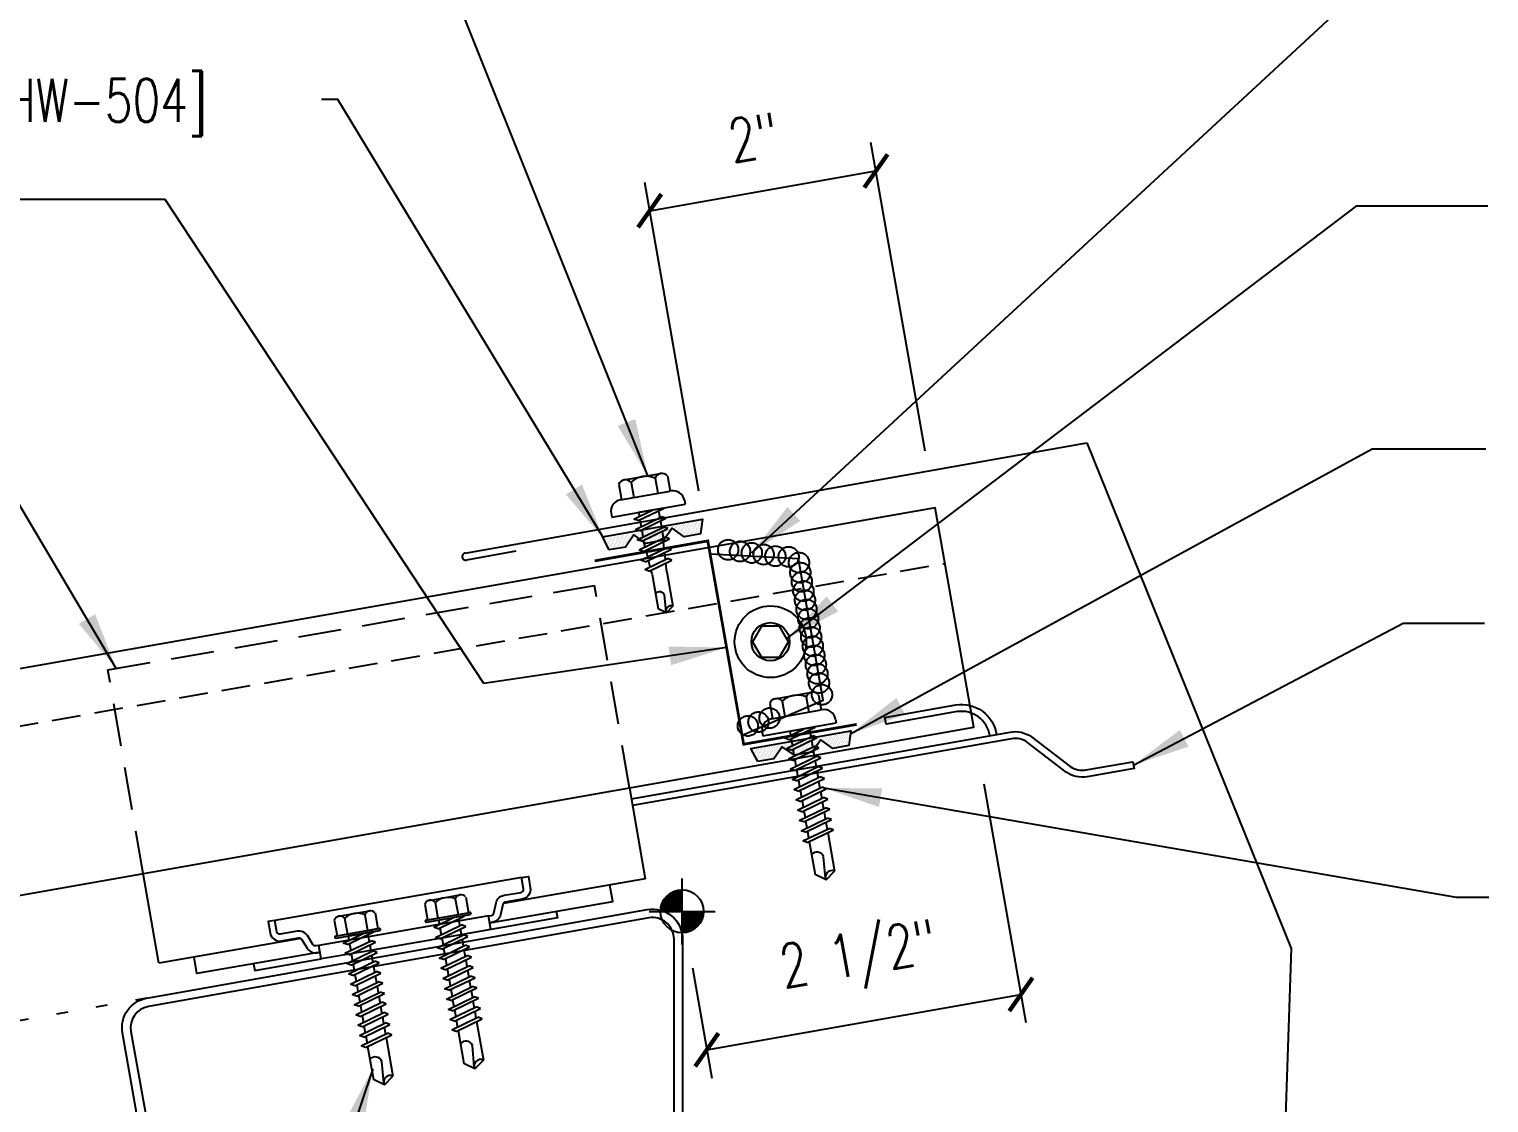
# Model space of a CAD drawing. Header units: inches. Extents: x 7.6 to 44.6, y 5.8 to 47.6.
# Drawn here: x 18.19 to 30.9, y 22.86 to 32.21 of the extents above; entities that cross this region are included whole.
import ezdxf

# ---------------------------------------------------------------- set-up
doc = ezdxf.new("R2010")
doc.units = ezdxf.units.IN
doc.header["$MEASUREMENT"] = 0
for name, pattern in [('CENTER2', [1.125, 0.75, -0.125, 0.125, -0.125]), ('DOT', [0.25, 0, -0.25]), ('HIDDEN2', [0.1875, 0.125, -0.0625])]:
    doc.linetypes.add(name, pattern=pattern)
for name, color, linetype in [('clip', 5, 'Continuous'), ('CLO', 3, 'Continuous'), ('DIM', 2, 'Continuous'), ('FASTENER', 9, 'Continuous'), ('PANEL', 11, 'Continuous'), ('SEALANT', 253, 'CENTER2'), ('SECTION', 11, 'Continuous'), ('STLA', 10, 'Continuous'), ('TAPE', 8, 'Continuous'), ('TEXT', 2, 'Continuous'), ('TRIM', 6, 'Continuous')]:
    doc.layers.add(name, color=color, linetype=linetype)
doc.styles.add('TEXT', font='SIMPLEX', dxfattribs={"width": 0.75, "height": 6})
doc.styles.add('TEXT1', font='ROMANS.shx', dxfattribs={"width": 0.75, "height": 0.375})
doc.dimstyles.new('DETAIL', dxfattribs={"dimscale": 4, "dimtxt": 0.375, "dimasz": 0.0625, "dimexe": 0.0625, "dimexo": 0.125, "dimgap": 0.0625, "dimtad": 1, "dimdec": 4, "dimzin": 3, "dimdsep": 46, "dimlunit": 4, "dimtxsty": 'TEXT1', "dimblk": 'ARCHTICK', "dimcen": 0.0625, "dimclrd": 7, "dimclre": 7, "dimclrt": 2, "dimadec": 0, "dimazin": 0, "dimtfac": 0.59375, "dimtdec": 4, "dimtmove": 0, "dimatfit": 3, "dimfxl": 0, "dimfrac": 2, "dimtolj": 1, "dimtzin": 3, "dimarcsym": 0})
doc.dimstyles.new('DETAIL$7', dxfattribs={"dimscale": 4, "dimtxt": 6, "dimasz": 0.125, "dimexe": 0.0625, "dimexo": 0.125, "dimgap": 0.0625, "dimtad": 1, "dimdec": 5, "dimzin": 3, "dimdsep": 46, "dimlunit": 4, "dimtxsty": 'TEXT', "dimblk": 'ARCHTICK', "dimcen": 0.0625, "dimclrd": 7, "dimclre": 7, "dimclrt": 2, "dimadec": 0, "dimazin": 0, "dimtfac": 0.666667, "dimtdec": 5, "dimtmove": 0, "dimatfit": 3, "dimfxl": 0, "dimfrac": 2, "dimtolj": 1, "dimtzin": 3, "dimarcsym": 0})

# ---------------------------------------------------------------- blocks, each defined once
blk = doc.blocks.new('MB_DW4')
at = {"layer": 'FASTENER'}
for p, q in [((-0.217, 0.305), (-0.217, 0.171)), ((-0.163, 0.337), (0.159, 0.337)), ((-0.108, 0.305), (-0.108, 0.171)), ((0.105, 0.305), (0.105, 0.171)), ((0.214, 0.305), (0.214, 0.171)), ((-0.226, 0.171), (0.214, 0.171)), ((-0.326, 0.071), (-0.326, 0.037)), ((-0.326, 0.037), (0.322, 0.037)), ((-0.141, -0.014), (0.037, 0.037)), ((-0.105, -0.034), (0.137, 0.035)), ((-0.088, 0.037), (-0.088, 0.001)), ((-0.088, 0.037), (0.085, 0.037)), ((0.085, 0.037), (0.134, 0.037)), ((0.085, 0.02), (0.085, -0.041)), ((0.137, 0.035), (0.134, 0.037)), ((0.322, 0.071), (0.322, 0.037)), ((-0.105, -0.034), (-0.141, -0.014)), ((-0.141, -0.105), (0.102, -0.036)), ((-0.105, -0.125), (-0.141, -0.105)), ((-0.141, -0.196), (0.102, -0.127)), ((-0.105, -0.125), (0.137, -0.056)), ((-0.088, -0.029), (-0.088, -0.09)), ((-0.088, -0.12), (-0.088, -0.181)), ((0.085, -0.071), (0.085, -0.131)), ((0.137, -0.056), (0.102, -0.036)), ((0.137, -0.147), (0.102, -0.127)), ((-0.105, -0.216), (-0.141, -0.196)), ((-0.141, -0.287), (0.102, -0.217)), ((-0.105, -0.216), (0.137, -0.147)), ((-0.105, -0.307), (0.137, -0.238)), ((-0.084, -0.27), (-0.088, -0.211)), ((0.077, -0.315), (0.082, -0.253)), ((0.084, -0.223), (0.085, -0.211)), ((0.085, -0.162), (0.085, -0.211)), ((0.137, -0.238), (0.102, -0.217)), ((-0.105, -0.307), (-0.141, -0.287)), ((-0.141, -0.378), (0.102, -0.308)), ((-0.105, -0.398), (-0.141, -0.378)), ((-0.105, -0.398), (0.137, -0.328)), ((-0.078, -0.36), (-0.082, -0.3)), ((0.071, -0.408), (0.075, -0.346)), ((0.137, -0.328), (0.102, -0.308)), ((-0.122, -0.463), (0.089, -0.403)), ((-0.086, -0.483), (-0.122, -0.463)), ((-0.086, -0.483), (0.124, -0.423)), ((-0.071, -0.449), (-0.075, -0.389)), ((-0.066, -0.516), (-0.069, -0.478)), ((0.063, -0.515), (0.068, -0.439)), ((0.124, -0.423), (0.089, -0.403)), ((-0.066, -0.516), (-0.066, -0.82)), ((0.063, -0.516), (0.063, -0.82)), ((-0.003, -0.854), (0.009, -0.714)), ((-0.002, -0.866), (-0.066, -0.82)), ((-0.002, -0.866), (0.063, -0.82))]:
    blk.add_line(p, q, dxfattribs=at)
for centre, radius, start, end in [((-0.163, 0.274), 0.0628, 29.8754, 150.1246), ((-0.002, 0.141), 0.196, 56.9974, 123.0026), ((0.159, 0.274), 0.0628, 29.8754, 150.1246), ((-0.226, 0.071), 0.1, 90, 180), ((0.222, 0.071), 0.1, 0, 90), ((0.073, -0.516), 0.01, 175.9484, 180), ((-0.036, -0.723), 0.0461, 11.1445, 130.906), ((0.039, -0.855), 0.0422, 55.4585, 194.8454)]:
    blk.add_arc(centre, radius, start, end, dxfattribs=at)
blk = doc.blocks.new('*X2')
at = {"color": 0}
for p, q in [((-0.434, 0.135), (-0.434, 0.135)), ((-0.422, 0.141), (-0.422, 0.141)), ((-0.422, 0.129), (-0.422, 0.129)), ((-0.41, 0.135), (-0.41, 0.135)), ((-0.398, 0.141), (-0.398, 0.141)), ((-0.398, 0.129), (-0.398, 0.129)), ((-0.387, 0.135), (-0.387, 0.135)), ((-0.375, 0.141), (-0.375, 0.141)), ((-0.375, 0.129), (-0.375, 0.129)), ((-0.363, 0.135), (-0.363, 0.135)), ((-0.352, 0.141), (-0.352, 0.141)), ((-0.352, 0.129), (-0.352, 0.129)), ((-0.34, 0.135), (-0.34, 0.135)), ((-0.328, 0.141), (-0.328, 0.141)), ((-0.328, 0.129), (-0.328, 0.129)), ((-0.316, 0.135), (-0.316, 0.135)), ((-0.305, 0.141), (-0.305, 0.141)), ((-0.305, 0.129), (-0.305, 0.129)), ((-0.293, 0.135), (-0.293, 0.135)), ((-0.281, 0.141), (-0.281, 0.141)), ((-0.281, 0.129), (-0.281, 0.129)), ((-0.27, 0.135), (-0.27, 0.135)), ((-0.258, 0.141), (-0.258, 0.141)), ((-0.258, 0.129), (-0.258, 0.129)), ((-0.246, 0.135), (-0.246, 0.135)), ((-0.234, 0.141), (-0.234, 0.141)), ((-0.234, 0.129), (-0.234, 0.129)), ((-0.223, 0.135), (-0.223, 0.135)), ((-0.211, 0.141), (-0.211, 0.141)), ((-0.211, 0.129), (-0.211, 0.129)), ((-0.199, 0.135), (-0.199, 0.135)), ((-0.188, 0.141), (-0.188, 0.141)), ((-0.188, 0.129), (-0.188, 0.129)), ((-0.176, 0.135), (-0.176, 0.135)), ((-0.164, 0.141), (-0.164, 0.141)), ((-0.164, 0.129), (-0.164, 0.129)), ((-0.152, 0.135), (-0.152, 0.135)), ((-0.141, 0.141), (-0.141, 0.141)), ((-0.141, 0.129), (-0.141, 0.129)), ((-0.129, 0.135), (-0.129, 0.135)), ((-0.117, 0.141), (-0.117, 0.141)), ((-0.117, 0.129), (-0.117, 0.129)), ((-0.105, 0.135), (-0.105, 0.135)), ((-0.094, 0.141), (-0.094, 0.141)), ((-0.094, 0.129), (-0.094, 0.129)), ((-0.082, 0.135), (-0.082, 0.135)), ((-0.07, 0.141), (-0.07, 0.141)), ((-0.07, 0.129), (-0.07, 0.129)), ((-0.059, 0.135), (-0.059, 0.135)), ((-0.047, 0.141), (-0.047, 0.141)), ((-0.047, 0.129), (-0.047, 0.129)), ((-0.035, 0.135), (-0.035, 0.135)), ((-0.023, 0.141), (-0.023, 0.141)), ((-0.023, 0.129), (-0.023, 0.129)), ((-0.012, 0.135), (-0.012, 0.135)), ((0, 0.141), (0, 0.141)), ((0, 0.129), (0, 0.129)), ((0.012, 0.135), (0.012, 0.135)), ((0.023, 0.141), (0.023, 0.141)), ((0.023, 0.129), (0.023, 0.129)), ((0.035, 0.135), (0.035, 0.135)), ((0.047, 0.141), (0.047, 0.141)), ((0.047, 0.129), (0.047, 0.129)), ((0.059, 0.135), (0.059, 0.135)), ((0.07, 0.141), (0.07, 0.141)), ((0.07, 0.129), (0.07, 0.129)), ((0.082, 0.135), (0.082, 0.135)), ((0.094, 0.141), (0.094, 0.141)), ((0.094, 0.129), (0.094, 0.129)), ((0.105, 0.135), (0.105, 0.135)), ((0.117, 0.141), (0.117, 0.141)), ((0.117, 0.129), (0.117, 0.129)), ((0.129, 0.135), (0.129, 0.135)), ((0.141, 0.141), (0.141, 0.141)), ((0.141, 0.129), (0.141, 0.129)), ((0.152, 0.135), (0.152, 0.135)), ((0.164, 0.141), (0.164, 0.141)), ((0.164, 0.129), (0.164, 0.129)), ((0.176, 0.135), (0.176, 0.135)), ((0.188, 0.141), (0.188, 0.141)), ((0.188, 0.129), (0.188, 0.129)), ((0.199, 0.135), (0.199, 0.135)), ((0.211, 0.141), (0.211, 0.141)), ((0.211, 0.129), (0.211, 0.129)), ((0.223, 0.135), (0.223, 0.135)), ((0.234, 0.141), (0.234, 0.141)), ((0.234, 0.129), (0.234, 0.129)), ((0.246, 0.135), (0.246, 0.135)), ((0.258, 0.141), (0.258, 0.141)), ((0.258, 0.129), (0.258, 0.129)), ((0.27, 0.135), (0.27, 0.135)), ((0.281, 0.141), (0.281, 0.141)), ((0.281, 0.129), (0.281, 0.129)), ((0.293, 0.135), (0.293, 0.135)), ((0.305, 0.141), (0.305, 0.141)), ((0.305, 0.129), (0.305, 0.129)), ((0.316, 0.135), (0.316, 0.135)), ((0.328, 0.141), (0.328, 0.141)), ((0.328, 0.129), (0.328, 0.129)), ((0.34, 0.135), (0.34, 0.135)), ((0.352, 0.141), (0.352, 0.141)), ((0.352, 0.129), (0.352, 0.129)), ((0.363, 0.135), (0.363, 0.135)), ((0.375, 0.141), (0.375, 0.141)), ((0.375, 0.129), (0.375, 0.129)), ((0.387, 0.135), (0.387, 0.135)), ((0.398, 0.141), (0.398, 0.141)), ((0.398, 0.129), (0.398, 0.129)), ((0.41, 0.135), (0.41, 0.135)), ((0.422, 0.141), (0.422, 0.141)), ((0.422, 0.129), (0.422, 0.129)), ((0.434, 0.135), (0.434, 0.135)), ((-0.434, 0.123), (-0.434, 0.123)), ((-0.422, 0.117), (-0.422, 0.117)), ((-0.422, 0.105), (-0.422, 0.105)), ((-0.422, 0.094), (-0.422, 0.094)), ((-0.422, 0.082), (-0.422, 0.082)), ((-0.41, 0.123), (-0.41, 0.123)), ((-0.41, 0.111), (-0.41, 0.111)), ((-0.41, 0.1), (-0.41, 0.1)), ((-0.41, 0.088), (-0.41, 0.088)), ((-0.41, 0.076), (-0.41, 0.076)), ((-0.41, 0.064), (-0.41, 0.064)), ((-0.41, 0.053), (-0.41, 0.053)), ((-0.41, 0.041), (-0.41, 0.041)), ((-0.398, 0.117), (-0.398, 0.117)), ((-0.398, 0.105), (-0.398, 0.105)), ((-0.398, 0.094), (-0.398, 0.094)), ((-0.398, 0.082), (-0.398, 0.082)), ((-0.398, 0.07), (-0.398, 0.07)), ((-0.398, 0.059), (-0.398, 0.059)), ((-0.398, 0.047), (-0.398, 0.047)), ((-0.398, 0.035), (-0.398, 0.035)), ((-0.398, 0.023), (-0.398, 0.023)), ((-0.387, 0.123), (-0.387, 0.123)), ((-0.387, 0.111), (-0.387, 0.111)), ((-0.387, 0.1), (-0.387, 0.1)), ((-0.387, 0.088), (-0.387, 0.088)), ((-0.387, 0.076), (-0.387, 0.076)), ((-0.387, 0.064), (-0.387, 0.064)), ((-0.387, 0.053), (-0.387, 0.053)), ((-0.387, 0.041), (-0.387, 0.041)), ((-0.387, 0.029), (-0.387, 0.029)), ((-0.375, 0.117), (-0.375, 0.117)), ((-0.375, 0.105), (-0.375, 0.105)), ((-0.375, 0.094), (-0.375, 0.094)), ((-0.375, 0.082), (-0.375, 0.082)), ((-0.375, 0.07), (-0.375, 0.07)), ((-0.375, 0.059), (-0.375, 0.059)), ((-0.375, 0.047), (-0.375, 0.047)), ((-0.375, 0.035), (-0.375, 0.035)), ((-0.375, 0.023), (-0.375, 0.023)), ((-0.363, 0.123), (-0.363, 0.123)), ((-0.363, 0.111), (-0.363, 0.111)), ((-0.363, 0.1), (-0.363, 0.1)), ((-0.363, 0.088), (-0.363, 0.088)), ((-0.363, 0.076), (-0.363, 0.076)), ((-0.363, 0.064), (-0.363, 0.064)), ((-0.363, 0.053), (-0.363, 0.053)), ((-0.363, 0.041), (-0.363, 0.041)), ((-0.363, 0.029), (-0.363, 0.029)), ((-0.352, 0.117), (-0.352, 0.117)), ((-0.352, 0.105), (-0.352, 0.105)), ((-0.352, 0.094), (-0.352, 0.094)), ((-0.352, 0.082), (-0.352, 0.082)), ((-0.352, 0.07), (-0.352, 0.07)), ((-0.352, 0.059), (-0.352, 0.059)), ((-0.352, 0.047), (-0.352, 0.047)), ((-0.352, 0.035), (-0.352, 0.035)), ((-0.352, 0.023), (-0.352, 0.023)), ((-0.34, 0.123), (-0.34, 0.123)), ((-0.34, 0.111), (-0.34, 0.111)), ((-0.34, 0.1), (-0.34, 0.1)), ((-0.34, 0.088), (-0.34, 0.088)), ((-0.34, 0.076), (-0.34, 0.076)), ((-0.34, 0.064), (-0.34, 0.064)), ((-0.34, 0.053), (-0.34, 0.053)), ((-0.34, 0.041), (-0.34, 0.041)), ((-0.34, 0.029), (-0.34, 0.029)), ((-0.328, 0.117), (-0.328, 0.117)), ((-0.328, 0.105), (-0.328, 0.105)), ((-0.328, 0.094), (-0.328, 0.094)), ((-0.328, 0.082), (-0.328, 0.082)), ((-0.328, 0.07), (-0.328, 0.07)), ((-0.328, 0.059), (-0.328, 0.059)), ((-0.328, 0.047), (-0.328, 0.047)), ((-0.328, 0.035), (-0.328, 0.035)), ((-0.328, 0.023), (-0.328, 0.023)), ((-0.316, 0.123), (-0.316, 0.123)), ((-0.316, 0.111), (-0.316, 0.111)), ((-0.316, 0.1), (-0.316, 0.1)), ((-0.316, 0.088), (-0.316, 0.088)), ((-0.316, 0.076), (-0.316, 0.076)), ((-0.316, 0.064), (-0.316, 0.064)), ((-0.316, 0.053), (-0.316, 0.053)), ((-0.316, 0.041), (-0.316, 0.041)), ((-0.316, 0.029), (-0.316, 0.029)), ((-0.305, 0.117), (-0.305, 0.117)), ((-0.305, 0.105), (-0.305, 0.105)), ((-0.305, 0.094), (-0.305, 0.094)), ((-0.305, 0.082), (-0.305, 0.082)), ((-0.305, 0.07), (-0.305, 0.07)), ((-0.305, 0.059), (-0.305, 0.059)), ((-0.305, 0.047), (-0.305, 0.047)), ((-0.305, 0.035), (-0.305, 0.035)), ((-0.305, 0.023), (-0.305, 0.023)), ((-0.293, 0.123), (-0.293, 0.123)), ((-0.293, 0.111), (-0.293, 0.111)), ((-0.293, 0.1), (-0.293, 0.1)), ((-0.293, 0.088), (-0.293, 0.088)), ((-0.293, 0.076), (-0.293, 0.076)), ((-0.293, 0.064), (-0.293, 0.064)), ((-0.293, 0.053), (-0.293, 0.053)), ((-0.293, 0.041), (-0.293, 0.041)), ((-0.293, 0.029), (-0.293, 0.029)), ((-0.281, 0.117), (-0.281, 0.117)), ((-0.281, 0.105), (-0.281, 0.105)), ((-0.281, 0.094), (-0.281, 0.094)), ((-0.281, 0.082), (-0.281, 0.082)), ((-0.281, 0.07), (-0.281, 0.07)), ((-0.281, 0.059), (-0.281, 0.059)), ((-0.281, 0.047), (-0.281, 0.047)), ((-0.281, 0.035), (-0.281, 0.035)), ((-0.281, 0.023), (-0.281, 0.023)), ((-0.27, 0.123), (-0.27, 0.123)), ((-0.27, 0.111), (-0.27, 0.111)), ((-0.27, 0.1), (-0.27, 0.1)), ((-0.27, 0.088), (-0.27, 0.088)), ((-0.27, 0.076), (-0.27, 0.076)), ((-0.27, 0.064), (-0.27, 0.064)), ((-0.27, 0.053), (-0.27, 0.053)), ((-0.27, 0.041), (-0.27, 0.041)), ((-0.27, 0.029), (-0.27, 0.029)), ((-0.258, 0.117), (-0.258, 0.117)), ((-0.258, 0.105), (-0.258, 0.105)), ((-0.258, 0.094), (-0.258, 0.094)), ((-0.258, 0.082), (-0.258, 0.082)), ((-0.258, 0.07), (-0.258, 0.07)), ((-0.258, 0.059), (-0.258, 0.059)), ((-0.258, 0.047), (-0.258, 0.047)), ((-0.258, 0.035), (-0.258, 0.035)), ((-0.258, 0.023), (-0.258, 0.023)), ((-0.246, 0.123), (-0.246, 0.123)), ((-0.246, 0.111), (-0.246, 0.111)), ((-0.246, 0.1), (-0.246, 0.1)), ((-0.246, 0.088), (-0.246, 0.088)), ((-0.246, 0.076), (-0.246, 0.076)), ((-0.246, 0.064), (-0.246, 0.064)), ((-0.246, 0.053), (-0.246, 0.053)), ((-0.246, 0.041), (-0.246, 0.041)), ((-0.234, 0.117), (-0.234, 0.117)), ((-0.234, 0.105), (-0.234, 0.105)), ((-0.234, 0.094), (-0.234, 0.094)), ((-0.234, 0.082), (-0.234, 0.082)), ((-0.234, 0.07), (-0.234, 0.07)), ((-0.234, 0.059), (-0.234, 0.059)), ((-0.234, 0.047), (-0.234, 0.047)), ((-0.223, 0.123), (-0.223, 0.123)), ((-0.223, 0.111), (-0.223, 0.111)), ((-0.223, 0.1), (-0.223, 0.1)), ((-0.223, 0.088), (-0.223, 0.088)), ((-0.223, 0.076), (-0.223, 0.076)), ((-0.223, 0.064), (-0.223, 0.064)), ((-0.211, 0.117), (-0.211, 0.117)), ((-0.211, 0.105), (-0.211, 0.105)), ((-0.211, 0.094), (-0.211, 0.094)), ((-0.211, 0.082), (-0.211, 0.082)), ((-0.211, 0.07), (-0.211, 0.07)), ((-0.199, 0.123), (-0.199, 0.123)), ((-0.199, 0.111), (-0.199, 0.111)), ((-0.199, 0.1), (-0.199, 0.1)), ((-0.199, 0.088), (-0.199, 0.088)), ((-0.188, 0.117), (-0.188, 0.117)), ((-0.188, 0.105), (-0.188, 0.105)), ((-0.188, 0.094), (-0.188, 0.094)), ((-0.176, 0.123), (-0.176, 0.123)), ((-0.176, 0.111), (-0.176, 0.111)), ((-0.164, 0.117), (-0.164, 0.117)), ((-0.164, 0.105), (-0.164, 0.105)), ((-0.152, 0.123), (-0.152, 0.123)), ((-0.152, 0.111), (-0.152, 0.111)), ((-0.152, 0.1), (-0.152, 0.1)), ((-0.141, 0.117), (-0.141, 0.117)), ((-0.141, 0.105), (-0.141, 0.105)), ((-0.141, 0.094), (-0.141, 0.094)), ((-0.141, 0.082), (-0.141, 0.082)), ((-0.129, 0.123), (-0.129, 0.123)), ((-0.129, 0.111), (-0.129, 0.111)), ((-0.129, 0.1), (-0.129, 0.1)), ((-0.129, 0.088), (-0.129, 0.088)), ((-0.129, 0.076), (-0.129, 0.076)), ((-0.117, 0.117), (-0.117, 0.117)), ((-0.117, 0.105), (-0.117, 0.105)), ((-0.117, 0.094), (-0.117, 0.094)), ((-0.117, 0.082), (-0.117, 0.082)), ((-0.117, 0.07), (-0.117, 0.07)), ((-0.117, 0.059), (-0.117, 0.059)), ((-0.105, 0.123), (-0.105, 0.123)), ((-0.105, 0.111), (-0.105, 0.111)), ((-0.105, 0.1), (-0.105, 0.1)), ((-0.105, 0.088), (-0.105, 0.088)), ((-0.105, 0.076), (-0.105, 0.076)), ((-0.105, 0.064), (-0.105, 0.064)), ((-0.105, 0.053), (-0.105, 0.053)), ((-0.094, 0.117), (-0.094, 0.117)), ((-0.094, 0.105), (-0.094, 0.105)), ((-0.094, 0.094), (-0.094, 0.094)), ((-0.094, 0.082), (-0.094, 0.082)), ((-0.094, 0.07), (-0.094, 0.07)), ((-0.094, 0.059), (-0.094, 0.059)), ((-0.094, 0.047), (-0.094, 0.047)), ((-0.094, 0.035), (-0.094, 0.035)), ((-0.082, 0.123), (-0.082, 0.123)), ((-0.082, 0.111), (-0.082, 0.111)), ((-0.082, 0.1), (-0.082, 0.1)), ((-0.082, 0.088), (-0.082, 0.088)), ((-0.082, 0.076), (-0.082, 0.076)), ((-0.082, 0.064), (-0.082, 0.064)), ((-0.082, 0.053), (-0.082, 0.053)), ((-0.082, 0.041), (-0.082, 0.041)), ((-0.082, 0.029), (-0.082, 0.029)), ((-0.07, 0.117), (-0.07, 0.117)), ((-0.07, 0.105), (-0.07, 0.105)), ((-0.07, 0.094), (-0.07, 0.094)), ((-0.07, 0.082), (-0.07, 0.082)), ((-0.07, 0.07), (-0.07, 0.07)), ((-0.07, 0.059), (-0.07, 0.059)), ((-0.07, 0.047), (-0.07, 0.047)), ((-0.07, 0.035), (-0.07, 0.035)), ((-0.07, 0.023), (-0.07, 0.023)), ((-0.059, 0.123), (-0.059, 0.123)), ((-0.059, 0.111), (-0.059, 0.111)), ((-0.059, 0.1), (-0.059, 0.1)), ((-0.059, 0.088), (-0.059, 0.088)), ((-0.059, 0.076), (-0.059, 0.076)), ((-0.059, 0.064), (-0.059, 0.064)), ((-0.059, 0.053), (-0.059, 0.053)), ((-0.059, 0.041), (-0.059, 0.041)), ((-0.059, 0.029), (-0.059, 0.029)), ((-0.047, 0.117), (-0.047, 0.117)), ((-0.047, 0.105), (-0.047, 0.105)), ((-0.047, 0.094), (-0.047, 0.094)), ((-0.047, 0.082), (-0.047, 0.082)), ((-0.047, 0.07), (-0.047, 0.07)), ((-0.047, 0.059), (-0.047, 0.059)), ((-0.047, 0.047), (-0.047, 0.047)), ((-0.047, 0.035), (-0.047, 0.035)), ((-0.047, 0.023), (-0.047, 0.023)), ((-0.035, 0.123), (-0.035, 0.123)), ((-0.035, 0.111), (-0.035, 0.111)), ((-0.035, 0.1), (-0.035, 0.1)), ((-0.035, 0.088), (-0.035, 0.088)), ((-0.035, 0.076), (-0.035, 0.076)), ((-0.035, 0.064), (-0.035, 0.064)), ((-0.035, 0.053), (-0.035, 0.053)), ((-0.035, 0.041), (-0.035, 0.041)), ((-0.035, 0.029), (-0.035, 0.029)), ((-0.023, 0.117), (-0.023, 0.117)), ((-0.023, 0.105), (-0.023, 0.105)), ((-0.023, 0.094), (-0.023, 0.094)), ((-0.023, 0.082), (-0.023, 0.082)), ((-0.023, 0.07), (-0.023, 0.07)), ((-0.023, 0.059), (-0.023, 0.059)), ((-0.023, 0.047), (-0.023, 0.047)), ((-0.023, 0.035), (-0.023, 0.035)), ((-0.023, 0.023), (-0.023, 0.023)), ((-0.012, 0.123), (-0.012, 0.123)), ((-0.012, 0.111), (-0.012, 0.111)), ((-0.012, 0.1), (-0.012, 0.1)), ((-0.012, 0.088), (-0.012, 0.088)), ((-0.012, 0.076), (-0.012, 0.076)), ((-0.012, 0.064), (-0.012, 0.064)), ((-0.012, 0.053), (-0.012, 0.053)), ((-0.012, 0.041), (-0.012, 0.041)), ((-0.012, 0.029), (-0.012, 0.029)), ((0, 0.117), (0, 0.117)), ((0, 0.105), (0, 0.105)), ((0, 0.094), (0, 0.094)), ((0, 0.082), (0, 0.082)), ((0, 0.07), (0, 0.07)), ((0, 0.059), (0, 0.059)), ((0, 0.047), (0, 0.047)), ((0, 0.035), (0, 0.035)), ((0, 0.023), (0, 0.023)), ((0.012, 0.123), (0.012, 0.123)), ((0.012, 0.111), (0.012, 0.111)), ((0.012, 0.1), (0.012, 0.1)), ((0.012, 0.088), (0.012, 0.088)), ((0.012, 0.076), (0.012, 0.076)), ((0.012, 0.064), (0.012, 0.064)), ((0.012, 0.053), (0.012, 0.053)), ((0.012, 0.041), (0.012, 0.041)), ((0.012, 0.029), (0.012, 0.029)), ((0.023, 0.117), (0.023, 0.117)), ((0.023, 0.105), (0.023, 0.105)), ((0.023, 0.094), (0.023, 0.094)), ((0.023, 0.082), (0.023, 0.082)), ((0.023, 0.07), (0.023, 0.07)), ((0.023, 0.059), (0.023, 0.059)), ((0.023, 0.047), (0.023, 0.047)), ((0.023, 0.035), (0.023, 0.035)), ((0.023, 0.023), (0.023, 0.023)), ((0.035, 0.123), (0.035, 0.123)), ((0.035, 0.111), (0.035, 0.111)), ((0.035, 0.1), (0.035, 0.1)), ((0.035, 0.088), (0.035, 0.088)), ((0.035, 0.076), (0.035, 0.076)), ((0.035, 0.064), (0.035, 0.064)), ((0.035, 0.053), (0.035, 0.053)), ((0.035, 0.041), (0.035, 0.041)), ((0.035, 0.029), (0.035, 0.029)), ((0.047, 0.117), (0.047, 0.117)), ((0.047, 0.105), (0.047, 0.105)), ((0.047, 0.094), (0.047, 0.094)), ((0.047, 0.082), (0.047, 0.082)), ((0.047, 0.07), (0.047, 0.07)), ((0.047, 0.059), (0.047, 0.059)), ((0.047, 0.047), (0.047, 0.047)), ((0.047, 0.035), (0.047, 0.035)), ((0.047, 0.023), (0.047, 0.023)), ((0.059, 0.123), (0.059, 0.123)), ((0.059, 0.111), (0.059, 0.111)), ((0.059, 0.1), (0.059, 0.1)), ((0.059, 0.088), (0.059, 0.088)), ((0.059, 0.076), (0.059, 0.076)), ((0.059, 0.064), (0.059, 0.064)), ((0.059, 0.053), (0.059, 0.053)), ((0.059, 0.041), (0.059, 0.041)), ((0.059, 0.029), (0.059, 0.029)), ((0.07, 0.117), (0.07, 0.117)), ((0.07, 0.105), (0.07, 0.105)), ((0.07, 0.094), (0.07, 0.094)), ((0.07, 0.082), (0.07, 0.082)), ((0.07, 0.07), (0.07, 0.07)), ((0.07, 0.059), (0.07, 0.059)), ((0.07, 0.047), (0.07, 0.047)), ((0.07, 0.035), (0.07, 0.035)), ((0.07, 0.023), (0.07, 0.023)), ((0.082, 0.123), (0.082, 0.123)), ((0.082, 0.111), (0.082, 0.111)), ((0.082, 0.1), (0.082, 0.1)), ((0.082, 0.088), (0.082, 0.088)), ((0.082, 0.076), (0.082, 0.076)), ((0.082, 0.064), (0.082, 0.064)), ((0.082, 0.053), (0.082, 0.053)), ((0.082, 0.041), (0.082, 0.041)), ((0.082, 0.029), (0.082, 0.029)), ((0.094, 0.117), (0.094, 0.117)), ((0.094, 0.105), (0.094, 0.105)), ((0.094, 0.094), (0.094, 0.094)), ((0.094, 0.082), (0.094, 0.082)), ((0.094, 0.07), (0.094, 0.07)), ((0.094, 0.059), (0.094, 0.059)), ((0.094, 0.047), (0.094, 0.047)), ((0.094, 0.035), (0.094, 0.035)), ((0.105, 0.123), (0.105, 0.123)), ((0.105, 0.111), (0.105, 0.111)), ((0.105, 0.1), (0.105, 0.1)), ((0.105, 0.088), (0.105, 0.088)), ((0.105, 0.076), (0.105, 0.076)), ((0.105, 0.064), (0.105, 0.064)), ((0.105, 0.053), (0.105, 0.053)), ((0.117, 0.117), (0.117, 0.117)), ((0.117, 0.105), (0.117, 0.105)), ((0.117, 0.094), (0.117, 0.094)), ((0.117, 0.082), (0.117, 0.082)), ((0.117, 0.07), (0.117, 0.07)), ((0.117, 0.059), (0.117, 0.059)), ((0.129, 0.123), (0.129, 0.123)), ((0.129, 0.111), (0.129, 0.111)), ((0.129, 0.1), (0.129, 0.1)), ((0.129, 0.088), (0.129, 0.088)), ((0.129, 0.076), (0.129, 0.076)), ((0.141, 0.117), (0.141, 0.117)), ((0.141, 0.105), (0.141, 0.105)), ((0.141, 0.094), (0.141, 0.094)), ((0.141, 0.082), (0.141, 0.082)), ((0.152, 0.123), (0.152, 0.123)), ((0.152, 0.111), (0.152, 0.111)), ((0.152, 0.1), (0.152, 0.1)), ((0.164, 0.117), (0.164, 0.117)), ((0.164, 0.105), (0.164, 0.105)), ((0.176, 0.123), (0.176, 0.123)), ((0.176, 0.111), (0.176, 0.111)), ((0.188, 0.117), (0.188, 0.117)), ((0.188, 0.105), (0.188, 0.105)), ((0.188, 0.094), (0.188, 0.094)), ((0.199, 0.123), (0.199, 0.123)), ((0.199, 0.111), (0.199, 0.111)), ((0.199, 0.1), (0.199, 0.1)), ((0.199, 0.088), (0.199, 0.088)), ((0.211, 0.117), (0.211, 0.117)), ((0.211, 0.105), (0.211, 0.105)), ((0.211, 0.094), (0.211, 0.094)), ((0.211, 0.082), (0.211, 0.082)), ((0.211, 0.07), (0.211, 0.07)), ((0.223, 0.123), (0.223, 0.123)), ((0.223, 0.111), (0.223, 0.111)), ((0.223, 0.1), (0.223, 0.1)), ((0.223, 0.088), (0.223, 0.088)), ((0.223, 0.076), (0.223, 0.076)), ((0.223, 0.064), (0.223, 0.064)), ((0.234, 0.117), (0.234, 0.117)), ((0.234, 0.105), (0.234, 0.105)), ((0.234, 0.094), (0.234, 0.094)), ((0.234, 0.082), (0.234, 0.082)), ((0.234, 0.07), (0.234, 0.07)), ((0.234, 0.059), (0.234, 0.059)), ((0.234, 0.047), (0.234, 0.047)), ((0.246, 0.123), (0.246, 0.123)), ((0.246, 0.111), (0.246, 0.111)), ((0.246, 0.1), (0.246, 0.1)), ((0.246, 0.088), (0.246, 0.088)), ((0.246, 0.076), (0.246, 0.076)), ((0.246, 0.064), (0.246, 0.064)), ((0.246, 0.053), (0.246, 0.053)), ((0.246, 0.041), (0.246, 0.041)), ((0.258, 0.117), (0.258, 0.117)), ((0.258, 0.105), (0.258, 0.105)), ((0.258, 0.094), (0.258, 0.094)), ((0.258, 0.082), (0.258, 0.082)), ((0.258, 0.07), (0.258, 0.07)), ((0.258, 0.059), (0.258, 0.059)), ((0.258, 0.047), (0.258, 0.047)), ((0.258, 0.035), (0.258, 0.035)), ((0.258, 0.023), (0.258, 0.023)), ((0.27, 0.123), (0.27, 0.123)), ((0.27, 0.111), (0.27, 0.111)), ((0.27, 0.1), (0.27, 0.1)), ((0.27, 0.088), (0.27, 0.088)), ((0.27, 0.076), (0.27, 0.076)), ((0.27, 0.064), (0.27, 0.064)), ((0.27, 0.053), (0.27, 0.053)), ((0.27, 0.041), (0.27, 0.041)), ((0.27, 0.029), (0.27, 0.029)), ((0.281, 0.117), (0.281, 0.117)), ((0.281, 0.105), (0.281, 0.105)), ((0.281, 0.094), (0.281, 0.094)), ((0.281, 0.082), (0.281, 0.082)), ((0.281, 0.07), (0.281, 0.07)), ((0.281, 0.059), (0.281, 0.059)), ((0.281, 0.047), (0.281, 0.047)), ((0.281, 0.035), (0.281, 0.035)), ((0.281, 0.023), (0.281, 0.023)), ((0.293, 0.123), (0.293, 0.123)), ((0.293, 0.111), (0.293, 0.111)), ((0.293, 0.1), (0.293, 0.1)), ((0.293, 0.088), (0.293, 0.088)), ((0.293, 0.076), (0.293, 0.076)), ((0.293, 0.064), (0.293, 0.064)), ((0.293, 0.053), (0.293, 0.053)), ((0.293, 0.041), (0.293, 0.041)), ((0.293, 0.029), (0.293, 0.029)), ((0.305, 0.117), (0.305, 0.117)), ((0.305, 0.105), (0.305, 0.105)), ((0.305, 0.094), (0.305, 0.094)), ((0.305, 0.082), (0.305, 0.082)), ((0.305, 0.07), (0.305, 0.07)), ((0.305, 0.059), (0.305, 0.059)), ((0.305, 0.047), (0.305, 0.047)), ((0.305, 0.035), (0.305, 0.035)), ((0.305, 0.023), (0.305, 0.023)), ((0.316, 0.123), (0.316, 0.123)), ((0.316, 0.111), (0.316, 0.111)), ((0.316, 0.1), (0.316, 0.1)), ((0.316, 0.088), (0.316, 0.088)), ((0.316, 0.076), (0.316, 0.076)), ((0.316, 0.064), (0.316, 0.064)), ((0.316, 0.053), (0.316, 0.053)), ((0.316, 0.041), (0.316, 0.041)), ((0.316, 0.029), (0.316, 0.029)), ((0.328, 0.117), (0.328, 0.117)), ((0.328, 0.105), (0.328, 0.105)), ((0.328, 0.094), (0.328, 0.094)), ((0.328, 0.082), (0.328, 0.082)), ((0.328, 0.07), (0.328, 0.07)), ((0.328, 0.059), (0.328, 0.059)), ((0.328, 0.047), (0.328, 0.047)), ((0.328, 0.035), (0.328, 0.035)), ((0.328, 0.023), (0.328, 0.023)), ((0.34, 0.123), (0.34, 0.123)), ((0.34, 0.111), (0.34, 0.111)), ((0.34, 0.1), (0.34, 0.1)), ((0.34, 0.088), (0.34, 0.088)), ((0.34, 0.076), (0.34, 0.076)), ((0.34, 0.064), (0.34, 0.064)), ((0.34, 0.053), (0.34, 0.053)), ((0.34, 0.041), (0.34, 0.041)), ((0.34, 0.029), (0.34, 0.029)), ((0.352, 0.117), (0.352, 0.117)), ((0.352, 0.105), (0.352, 0.105)), ((0.352, 0.094), (0.352, 0.094)), ((0.352, 0.082), (0.352, 0.082)), ((0.352, 0.07), (0.352, 0.07)), ((0.352, 0.059), (0.352, 0.059)), ((0.352, 0.047), (0.352, 0.047)), ((0.352, 0.035), (0.352, 0.035)), ((0.352, 0.023), (0.352, 0.023)), ((0.363, 0.123), (0.363, 0.123)), ((0.363, 0.111), (0.363, 0.111)), ((0.363, 0.1), (0.363, 0.1)), ((0.363, 0.088), (0.363, 0.088)), ((0.363, 0.076), (0.363, 0.076)), ((0.363, 0.064), (0.363, 0.064)), ((0.363, 0.053), (0.363, 0.053)), ((0.363, 0.041), (0.363, 0.041)), ((0.363, 0.029), (0.363, 0.029)), ((0.375, 0.117), (0.375, 0.117)), ((0.375, 0.105), (0.375, 0.105)), ((0.375, 0.094), (0.375, 0.094)), ((0.375, 0.082), (0.375, 0.082)), ((0.375, 0.07), (0.375, 0.07)), ((0.375, 0.059), (0.375, 0.059)), ((0.375, 0.047), (0.375, 0.047)), ((0.375, 0.035), (0.375, 0.035)), ((0.375, 0.023), (0.375, 0.023)), ((0.387, 0.123), (0.387, 0.123)), ((0.387, 0.111), (0.387, 0.111)), ((0.387, 0.1), (0.387, 0.1)), ((0.387, 0.088), (0.387, 0.088)), ((0.387, 0.076), (0.387, 0.076)), ((0.387, 0.064), (0.387, 0.064)), ((0.387, 0.053), (0.387, 0.053)), ((0.387, 0.041), (0.387, 0.041)), ((0.387, 0.029), (0.387, 0.029)), ((0.398, 0.117), (0.398, 0.117)), ((0.398, 0.105), (0.398, 0.105)), ((0.398, 0.094), (0.398, 0.094)), ((0.398, 0.082), (0.398, 0.082)), ((0.398, 0.07), (0.398, 0.07)), ((0.398, 0.059), (0.398, 0.059)), ((0.398, 0.047), (0.398, 0.047)), ((0.398, 0.035), (0.398, 0.035)), ((0.398, 0.023), (0.398, 0.023)), ((0.41, 0.123), (0.41, 0.123)), ((0.41, 0.111), (0.41, 0.111)), ((0.41, 0.1), (0.41, 0.1)), ((0.41, 0.088), (0.41, 0.088)), ((0.41, 0.076), (0.41, 0.076)), ((0.41, 0.064), (0.41, 0.064)), ((0.41, 0.053), (0.41, 0.053)), ((0.41, 0.041), (0.41, 0.041)), ((0.422, 0.117), (0.422, 0.117)), ((0.422, 0.105), (0.422, 0.105)), ((0.422, 0.094), (0.422, 0.094)), ((0.422, 0.082), (0.422, 0.082)), ((0.434, 0.123), (0.434, 0.123))]:
    blk.add_line(p, q, dxfattribs=at)
blk = doc.blocks.new('MB_DBTAP')
at = {"layer": 'TAPE', "color": 9}
blk.add_lwpolyline([(-0.403, 0.018), (-0.442, 0.141), (0.442, 0.141), (0.403, 0.018), (0.26, 0.018), (0.17, 0.109), (0.079, 0.018), (0, 0.018), (-0.079, 0.018), (-0.17, 0.109), (-0.26, 0.018)], close=True, dxfattribs=at)
at = {"layer": 'TAPE', "color": 251}
blk.add_blockref('*X2', (0, 0), dxfattribs=at)
blk = doc.blocks.new('MB_516W')
blk.add_lwpolyline([(-0.078, 0.135), (-0.156, 0), (-0.078, -0.135), (0.078, -0.135), (0.156, 0), (0.078, 0.135)], close=True)
for radius in [0.312, 0.166]:
    blk.add_circle((0, 0), radius)
blk = doc.blocks.new('A$C23AA14D5')
at = {"layer": 'CLO', "const_width": 0.0239}
blk.add_lwpolyline([(2.284, 0.187), (1.299, 0.014), (0.987, 1.785), (0.002, 1.611)], dxfattribs=at)
at = {"layer": 'CLO'}
blk.add_lwpolyline([(1.285, 0.094), (1.993, 0.397), (1.776, 1.628), (1.007, 1.67)], dxfattribs=at)
blk = doc.blocks.new('wp')
at = {"layer": 'SECTION'}
for p, q in [((0, -0.0958), (0, 0.0958)), ((-0.0958, 0), (0.0958, 0))]:
    blk.add_line(p, q, dxfattribs=at)
at = {"layer": 'SECTION', "const_width": 0.0625}
for points in [[(0, 0.0312, 0.414214), (-0.0312, 0, 1)], [(0, -0.0312, 0.414214), (0.0312, 0, 1)]]:
    blk.add_lwpolyline(points, format="xyb", dxfattribs=at)
at = {"layer": 'SECTION'}
blk.add_circle((0, 0), 0.0625, dxfattribs=at)
blk = doc.blocks.new('_ArchTick')
at = {"color": 0, "linetype": 'ByBlock', "const_width": 0.15}
blk.add_lwpolyline([(-0.5, -0.5), (0.5, 0.5)], dxfattribs=at)
blk = doc.blocks.new('sd21')
at = {"layer": 'FASTENER'}
for p, q in [((-0.181, 0.194), (-0.181, 0.055)), ((-0.135, 0.22), (0.135, 0.22)), ((-0.089, 0.194), (-0.089, 0.055)), ((0.089, 0.194), (0.089, 0.055)), ((0.181, 0.194), (0.181, 0.055)), ((-0.193, 0.055), (0.193, 0.055)), ((-0.193, 0.037), (0.193, 0.037)), ((-0.181, 0.055), (0.181, 0.055)), ((-0.139, -0.016), (0.046, 0.037)), ((-0.104, -0.036), (0.139, 0.033)), ((-0.086, 0.037), (0.086, 0.037)), ((-0.086, 0.037), (-0.086, -0.001)), ((0.086, 0.037), (0.133, 0.037)), ((0.086, 0.018), (0.086, -0.042)), ((0.139, 0.033), (0.133, 0.037)), ((-0.104, -0.036), (-0.139, -0.016)), ((-0.139, -0.107), (0.104, -0.038)), ((-0.104, -0.127), (-0.139, -0.107)), ((-0.104, -0.127), (0.139, -0.058)), ((-0.086, -0.031), (-0.086, -0.092)), ((-0.086, -0.122), (-0.086, -0.183)), ((0.086, -0.073), (0.086, -0.133)), ((0.139, -0.058), (0.104, -0.038)), ((-0.139, -0.198), (0.104, -0.128)), ((-0.104, -0.218), (-0.139, -0.198)), ((-0.139, -0.289), (0.104, -0.219)), ((-0.104, -0.218), (0.139, -0.149)), ((-0.104, -0.309), (0.139, -0.239)), ((-0.086, -0.213), (-0.086, -0.274)), ((0.086, -0.164), (0.086, -0.224)), ((0.139, -0.149), (0.104, -0.128)), ((0.139, -0.239), (0.104, -0.219)), ((-0.104, -0.309), (-0.139, -0.289)), ((-0.139, -0.38), (0.104, -0.31)), ((-0.104, -0.4), (-0.139, -0.38)), ((-0.104, -0.4), (0.139, -0.33)), ((-0.086, -0.304), (-0.086, -0.364)), ((0.086, -0.255), (0.086, -0.315)), ((0.086, -0.345), (0.086, -0.406)), ((0.139, -0.33), (0.104, -0.31)), ((-0.139, -0.47), (0.104, -0.401)), ((-0.104, -0.491), (-0.139, -0.47)), ((-0.139, -0.561), (0.104, -0.492)), ((-0.104, -0.491), (0.139, -0.421)), ((-0.086, -0.395), (-0.086, -0.455)), ((-0.086, -0.486), (-0.086, -0.546)), ((0.086, -0.436), (0.086, -0.497)), ((0.139, -0.421), (0.104, -0.401)), ((0.139, -0.512), (0.104, -0.492)), ((-0.104, -0.581), (-0.139, -0.561)), ((-0.139, -0.652), (0.104, -0.583)), ((-0.104, -0.581), (0.139, -0.512)), ((-0.104, -0.672), (0.139, -0.603)), ((-0.086, -0.577), (-0.086, -0.637)), ((0.086, -0.527), (0.086, -0.588)), ((0.086, -0.618), (0.086, -0.679)), ((0.139, -0.603), (0.104, -0.583)), ((-0.104, -0.672), (-0.139, -0.652)), ((-0.139, -0.743), (0.104, -0.674)), ((-0.104, -0.763), (-0.139, -0.743)), ((-0.104, -0.763), (0.139, -0.694)), ((-0.086, -0.667), (-0.086, -0.728)), ((-0.086, -0.758), (-0.086, -0.819)), ((0.086, -0.709), (0.086, -0.77)), ((0.139, -0.694), (0.104, -0.674)), ((-0.139, -0.834), (0.104, -0.765)), ((-0.104, -0.854), (-0.139, -0.834)), ((-0.139, -0.925), (0.104, -0.856)), ((-0.104, -0.854), (0.139, -0.785)), ((-0.104, -0.945), (0.139, -0.876)), ((-0.086, -0.849), (-0.086, -0.91)), ((0.086, -0.8), (0.086, -0.861)), ((0.139, -0.785), (0.104, -0.765)), ((0.139, -0.876), (0.104, -0.856)), ((-0.104, -0.945), (-0.139, -0.925)), ((-0.086, -0.94), (-0.086, -1.232)), ((0.086, -0.891), (0.086, -1.232)), ((-0.002, -1.277), (0.014, -1.091)), ((0, -1.293), (-0.086, -1.232)), ((0, -1.293), (0.086, -1.232))]:
    blk.add_line(p, q, dxfattribs=at)
for centre, radius, start, end in [((-0.135, 0.168), 0.0527, 29.8754, 150.1246), ((0, 0.056), 0.164, 56.9974, 123.0026), ((0.135, 0.168), 0.0527, 29.8754, 150.1246), ((-0.193, 0.046), 0.00894, 90, 270), ((0.193, 0.046), 0.00894, 270, 90), ((-0.046, -1.102), 0.0615, 11.1445, 130.906), ((0.054, -1.278), 0.0563, 55.4585, 194.8454)]:
    blk.add_arc(centre, radius, start, end, dxfattribs=at)
blk = doc.blocks.new('fz7')
at = {"layer": 'FASTENER'}
for p, q in [((-0.215, 0.305), (-0.215, 0.171)), ((-0.161, 0.337), (0.161, 0.337)), ((-0.107, 0.305), (-0.107, 0.171)), ((0.107, 0.305), (0.107, 0.171)), ((0.215, 0.305), (0.215, 0.171)), ((-0.224, 0.171), (0.215, 0.171)), ((-0.324, 0.071), (-0.324, 0.037)), ((-0.324, 0.037), (0.324, 0.037)), ((-0.139, -0.016), (0.046, 0.037)), ((-0.104, -0.036), (0.139, 0.033)), ((-0.086, 0.037), (-0.086, -0.001)), ((-0.086, 0.037), (0.086, 0.037)), ((0.086, 0.037), (0.133, 0.037)), ((0.086, 0.018), (0.086, -0.042)), ((0.139, 0.033), (0.133, 0.037)), ((0.324, 0.071), (0.324, 0.037)), ((-0.104, -0.036), (-0.139, -0.016)), ((-0.139, -0.107), (0.104, -0.038)), ((-0.104, -0.127), (-0.139, -0.107)), ((-0.104, -0.127), (0.139, -0.058)), ((-0.086, -0.031), (-0.086, -0.092)), ((-0.086, -0.122), (-0.086, -0.183)), ((0.086, -0.073), (0.086, -0.133)), ((0.139, -0.058), (0.104, -0.038)), ((-0.139, -0.198), (0.104, -0.128)), ((-0.104, -0.218), (-0.139, -0.198)), ((-0.139, -0.289), (0.104, -0.219)), ((-0.104, -0.218), (0.139, -0.149)), ((-0.104, -0.309), (0.139, -0.239)), ((-0.086, -0.213), (-0.086, -0.274)), ((0.086, -0.164), (0.086, -0.224)), ((0.139, -0.149), (0.104, -0.128)), ((0.139, -0.239), (0.104, -0.219)), ((-0.104, -0.309), (-0.139, -0.289)), ((-0.139, -0.38), (0.104, -0.31)), ((-0.104, -0.4), (-0.139, -0.38)), ((-0.104, -0.4), (0.139, -0.33)), ((-0.086, -0.304), (-0.086, -0.364)), ((0.086, -0.255), (0.086, -0.315)), ((0.086, -0.345), (0.086, -0.406)), ((0.139, -0.33), (0.104, -0.31)), ((-0.139, -0.47), (0.104, -0.401)), ((-0.104, -0.491), (-0.139, -0.47)), ((-0.139, -0.561), (0.104, -0.492)), ((-0.104, -0.491), (0.139, -0.421)), ((-0.086, -0.395), (-0.086, -0.455)), ((-0.086, -0.486), (-0.086, -0.546)), ((0.086, -0.436), (0.086, -0.497)), ((0.139, -0.421), (0.104, -0.401)), ((0.139, -0.512), (0.104, -0.492)), ((-0.104, -0.581), (-0.139, -0.561)), ((-0.139, -0.652), (0.104, -0.583)), ((-0.104, -0.581), (0.139, -0.512)), ((-0.104, -0.672), (0.139, -0.603)), ((-0.086, -0.577), (-0.086, -0.637)), ((0.086, -0.527), (0.086, -0.588)), ((0.086, -0.618), (0.086, -0.679)), ((0.139, -0.603), (0.104, -0.583)), ((-0.104, -0.672), (-0.139, -0.652)), ((-0.139, -0.743), (0.104, -0.674)), ((-0.104, -0.763), (-0.139, -0.743)), ((-0.104, -0.763), (0.139, -0.694)), ((-0.086, -0.667), (-0.086, -0.728)), ((-0.086, -0.758), (-0.086, -0.819)), ((0.086, -0.709), (0.086, -0.77)), ((0.139, -0.694), (0.104, -0.674)), ((-0.139, -0.834), (0.104, -0.765)), ((-0.104, -0.854), (-0.139, -0.834)), ((-0.139, -0.925), (0.104, -0.856)), ((-0.104, -0.854), (0.139, -0.785)), ((-0.104, -0.945), (0.139, -0.876)), ((-0.086, -0.849), (-0.086, -0.91)), ((0.086, -0.8), (0.086, -0.861)), ((0.139, -0.785), (0.104, -0.765)), ((0.139, -0.876), (0.104, -0.856)), ((-0.104, -0.945), (-0.139, -0.925)), ((-0.086, -0.94), (-0.086, -1.232)), ((0.086, -0.891), (0.086, -1.232)), ((-0.002, -1.277), (0.014, -1.091)), ((0, -1.293), (-0.086, -1.232)), ((0, -1.293), (0.086, -1.232))]:
    blk.add_line(p, q, dxfattribs=at)
for centre, radius, start, end in [((-0.161, 0.274), 0.0628, 29.8754, 150.1246), ((0, 0.141), 0.196, 56.9974, 123.0026), ((0.161, 0.274), 0.0628, 29.8754, 150.1246), ((-0.224, 0.071), 0.1, 90, 180), ((0.224, 0.071), 0.1, 0, 90), ((-0.046, -1.102), 0.0615, 11.1445, 130.906), ((0.054, -1.278), 0.0563, 55.4585, 194.8454)]:
    blk.add_arc(centre, radius, start, end, dxfattribs=at)
blk = doc.blocks.new('*D26')
at = {"layer": 'DEFPOINTS', "color": 0}
for p in [(25.561, 30.972), (26.077, 28.038), (24.107, 27.692)]:
    blk.add_point(p, dxfattribs=at)
at = {"layer": 'FASTENER', "color": 7, "lineweight": -2}
for p, q in [((25.99, 28.531), (25.517, 31.219)), ((23.591, 30.626), (25.561, 30.972)), ((24.02, 28.184), (23.548, 30.872))]:
    blk.add_line(p, q, dxfattribs=at)
at = {"layer": 'FASTENER', "color": 7, "lineweight": -2, "xscale": 0.25, "yscale": 0.25, "zscale": 0.25}
for p, rotation in [((25.561, 30.972), 9.972687918368134), ((23.591, 30.626), 189.9726879183681)]:
    blk.add_blockref('_ArchTick', p, dxfattribs=dict(at, rotation=rotation))
at = {"layer": 'FASTENER', "color": 2, "insert": (24.494, 31.265), "char_height": 0.375, "attachment_point": 5, "rotation": 9.9727, "style": 'TEXT1'}
blk.add_mtext('\\A1;2"', dxfattribs=at)

msp = doc.modelspace()

# ---------------------------------------------------------------- linework, layer by layer
msp.add_line((19.37179, 30.72427), (17.26102, 30.72427))
at = {"layer": 'clip', "linetype": 'HIDDEN2', "ltscale": 3}
for p, q in [((18.87239, 26.62745), (23.10911, 27.36243)), ((23.41497, 25.59935), (23.10913, 27.36233)), ((19.18018, 24.85321), (18.87239, 26.62745))]:
    msp.add_line(p, q, dxfattribs=at)
at = {"layer": 'clip'}
for p, q in [((23.41495, 25.59944), (23.55245, 24.80685)), ((19.31573, 24.07187), (19.18018, 24.85321)), ((23.55245, 24.80685), (22.31473, 24.59213)), ((20.55344, 24.28658), (19.31573, 24.07187))]:
    msp.add_line(p, q, dxfattribs=at)
for points in [[(22.47471, 24.81818), (20.32659, 24.44553)], [(22.18749, 24.48407), (20.70956, 24.22768)], [(21.86325, 24.30603), (21.07482, 24.16925)], [(22.208, 24.36583), (21.86325, 24.30603)], [(21.07482, 24.16925), (20.73007, 24.10945)]]:
    msp.add_lwpolyline(points, dxfattribs=at)
for points in [[(22.7766, 24.52537), (22.78685, 24.46625), (22.208, 24.36583), (22.18749, 24.48407), (22.21222, 24.48836, 0.30337073), (22.23315, 24.50829), (22.25329, 24.59795, -0.30332014), (22.32252, 24.66387), (22.47061, 24.68956, 0.41421033), (22.4918, 24.71965), (22.47471, 24.81818), (22.53383, 24.82843), (22.55092, 24.7299, -0.41422109), (22.4809, 24.63049), (22.33281, 24.6048, 0.30336671), (22.31188, 24.58487), (22.29174, 24.49521, -0.30332014), (22.2225, 24.42929), (22.19777, 24.425), (23.26927, 24.61088), (23.24465, 24.75276)], [(20.14099, 24.06815), (20.15125, 24.00903), (20.7301, 24.10945), (20.70959, 24.22769), (20.68486, 24.2234, -0.30337073), (20.65844, 24.23511), (20.60928, 24.31275, 0.30332014), (20.52188, 24.3515), (20.3738, 24.32581, -0.41421033), (20.34371, 24.347), (20.32662, 24.44553), (20.2675, 24.43527), (20.28459, 24.33675, 0.41422109), (20.38401, 24.26672), (20.5321, 24.29242, -0.30336671), (20.55852, 24.2807), (20.60768, 24.20306, 0.30332014), (20.69508, 24.16431), (20.71981, 24.1686), (19.64831, 23.98272), (19.6237, 24.1246)]]:
    msp.add_lwpolyline(points, format="xyb", dxfattribs=at)
at = {"layer": 'DIM', "color": 7}
for p, q in [((26.50033, 25.63543), (26.86722, 23.55474)), ((23.9624, 24.03131), (24.13177, 23.07245)), ((24.08829, 23.31859), (26.8238, 23.80094))]:
    msp.add_line(p, q, dxfattribs=at)
at = {"layer": 'DIM', "linetype": 'DOT'}
msp.add_line((19.21194, 23.76891), (9.55222, 22.06564), dxfattribs=at)
at = {"layer": 'PANEL', "color": 8, "linetype": 'HIDDEN2', "ltscale": 2}
msp.add_line((9.15502, 24.5641), (26.16195, 27.55452), dxfattribs=at)
at = {"layer": 'PANEL'}
msp.add_lwpolyline([(9.39926, 23.12966), (26.41351, 26.12783), (26.07663, 28.03836), (9.06971, 25.04794)], dxfattribs=at)
at = {"layer": 'SEALANT'}
for centre in [(24.27377, 27.67311), (24.37727, 27.65874), (24.47954, 27.64555), (24.58304, 27.63118), (24.68531, 27.618), (24.80077, 27.6114), (24.89094, 27.56085), (24.90214, 27.47413), (24.91573, 27.39397), (24.92932, 27.31381), (24.94291, 27.23364), (24.9565, 27.15348), (24.97009, 27.07332), (24.98368, 26.99316), (24.99726, 26.91299), (25.01085, 26.83283), (25.02444, 26.75267), (25.03803, 26.6725), (25.05162, 26.59234), (25.06521, 26.51218), (25.09167, 26.41108), (24.4458, 26.13889), (24.53762, 26.17311), (24.63411, 26.20732)]:
    msp.add_circle(centre, 0.08824, dxfattribs=at)
at = {"layer": 'STLA'}
for points in [[(26.55303, 26.05439, 0.40942619), (26.26818, 26.2635), (25.65002, 26.15451), (25.63964, 26.2134), (26.2578, 26.3224, -0.41451753), (26.61087, 26.06459)], [(23.43151, 25.50398), (26.73054, 26.08569, -0.19891237), (26.91533, 26.04472), (27.25134, 25.7863, 0.19891237), (27.39145, 25.75524), (27.79793, 25.82691), (27.80831, 25.76802), (27.40183, 25.69634, -0.19891237), (27.21705, 25.73731), (26.88103, 25.99574, 0.19891237), (26.74092, 26.0268), (23.44173, 25.44506)]]:
    msp.add_lwpolyline(points, format="xyb", dxfattribs=at)
msp.add_lwpolyline([(19.13685, 22.68928), (18.99948, 23.46501, -0.41421356), (19.21194, 23.76891), (23.56924, 24.54051, -0.46653091), (23.87716, 24.28233), (23.87716, 16.85724, -0.41421356), (23.61496, 16.59504), (19.13936, 16.59504, -0.41421356), (18.87716, 16.85724), (18.87716, 17.64504), (18.95186, 17.64504), (18.95186, 16.85724, 0.41421356), (19.13936, 16.66974), (23.61496, 16.66974, 0.41421356), (23.80246, 16.85724), (23.80246, 24.28233, 0.46653091), (23.58226, 24.46696), (19.22497, 23.69535, 0.41421356), (19.07303, 23.47803), (19.2104, 22.7023)], format="xyb", close=True, dxfattribs=at)
at = {"layer": 'TRIM'}
for p, q in [((21.983, 27.64467), (27.39852, 28.60496)), ((27.39852, 28.60496), (29.1779, 24.20083)), ((22.4247, 27.65942), (21.9939, 27.58313)), ((29.1779, 24.20083), (29.01213, 19.45373))]:
    msp.add_line(p, q, dxfattribs=at)
msp.add_arc((21.98845, 27.6139), 0.03125, 100.042024, 280.042024, dxfattribs=at)

# ---------------------------------------------------------------- block references
at = {"layer": 'CLO'}
msp.add_blockref('A$C23AA14D5', (23.1097, 25.96528), dxfattribs=at)
at = {"layer": 'DIM', "color": 7, "xscale": 0.25, "yscale": 0.25, "zscale": 0.25}
for p, rotation in [((26.8238, 23.80094), 9.99999999999999), ((24.08829, 23.31859), 190)]:
    msp.add_blockref('_ArchTick', p, dxfattribs=dict(at, rotation=rotation))
at = {"layer": 'FASTENER'}
for name, p, rotation in [('MB_DW4', (23.5876, 27.97822), 10), ('MB_DW4', (23.5876, 27.97822), 10), ('fz7', (24.9016, 26.07204), 9.999999999999993), ('sd21', (21.84367, 24.42661), 9.999999999999977), ('sd21', (21.05553, 24.2881), 9.999999999999977)]:
    msp.add_blockref(name, p, dxfattribs=dict(at, rotation=rotation))
msp.add_blockref('MB_516W', (24.64226, 26.87243), dxfattribs=at)
at = {"layer": 'TAPE', "rotation": 9.999999999999895}
for p in [(23.63853, 27.72412), (24.93165, 25.88017)]:
    msp.add_blockref('MB_DBTAP', p, dxfattribs=at)
at = {"layer": 'TEXT', "xscale": 3, "yscale": 3, "zscale": 3}
msp.add_blockref('wp', (23.87208, 24.5242), dxfattribs=at)

# ---------------------------------------------------------------- texts
at = {"layer": 'DIM', "color": 2, "insert": (25.4156, 24.09661), "char_height": 0.375, "attachment_point": 5, "rotation": 10, "style": 'TEXT1'}
msp.add_mtext('\\A1;2 1/2"', dxfattribs=at)
at = {"layer": 'TEXT', "style": 'TEXT1', "width": 0.75}
msp.add_text('TRI-BEAD TAPE SEALER [HW-504]', height=0.375, dxfattribs=at).set_placement((13.1565, 31.39888))

# ---------------------------------------------------------------- dimensions: what is measured, and where the dimension line sits
at = {"layer": 'FASTENER'}
dim = msp.add_aligned_dim(p1=(24.10685, 27.692), p2=(26.07663, 28.03836), distance=2.97913, dimstyle='DETAIL', dxfattribs=at)
dim.commit()
dim.dimension.update_dxf_attribs({"geometry": '*D26', "text_midpoint": (24.49387, 31.26536)})

# ---------------------------------------------------------------- leaders
for points in [[(24.47954, 27.64555), (30.38644, 33.11081), (30.88936, 33.11081)], [(24.26024, 26.8221), (22.14697, 26.50905), (19.37179, 30.72427)], [(24.78335, 26.8987), (29.7486, 30.66935), (30.88936, 30.66935)], [(25.10831, 25.59867), (30.61518, 24.64897), (30.89806, 24.64897)]]:
    msp.add_leader(points, dimstyle='DETAIL$7')
for points in [[(23.57468, 28.31771), (21.40173, 33.7423), (20.85114, 33.7423)], [(23.19016, 27.77001), (20.87392, 31.59465), (20.73153, 31.59465)], [(18.94491, 26.64003), (17.81116, 28.55398), (17.62958, 28.55398)], [(25.33903, 26.07026), (29.88095, 28.55296), (30.8731, 28.55296)], [(27.80299, 25.79821), (30.15154, 27.03349), (30.86021, 27.03349)], [(21.17856, 23.15336), (20.59996, 21.42653), (20.37443, 21.42653)]]:
    msp.add_leader(points, dimstyle='DETAIL$7', dxfattribs=at)

doc.saveas('drawing.dxf')
